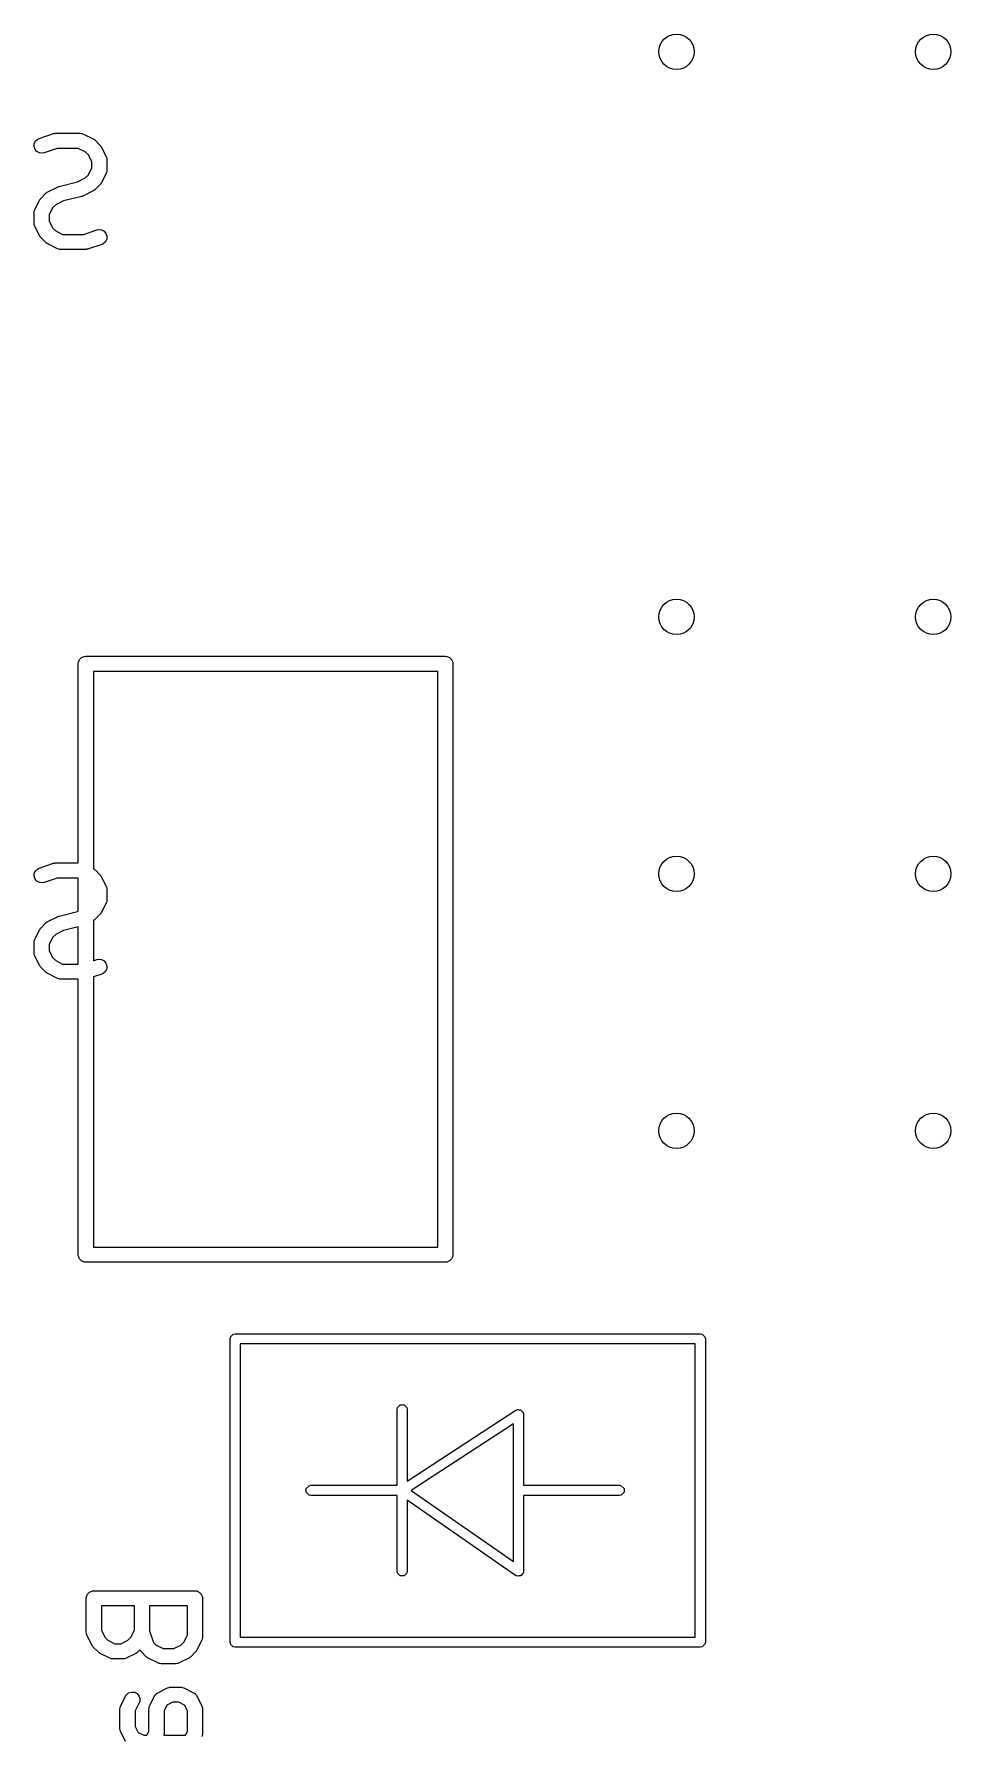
# Model space of a CAD drawing. Extents: x -2.1 to 1.75, y 0.25 to 2.72.
# Drawn here: x 1.35 to 1.707, y 1.289 to 1.952 of the extents above; entities that cross this region are included whole.
import ezdxf

# ---------------------------------------------------------------- set-up
doc = ezdxf.new("R2010")
doc.units = 0
doc.header["$MEASUREMENT"] = 0
doc.layers.add('BLACK', color=7, linetype='CONTINUOUS')

msp = doc.modelspace()

# ---------------------------------------------------------------- linework, layer by layer
at = {"layer": 'BLACK', "linetype": 'CONTINUOUS'}
for p, q in [((1.34986, 1.90808), (1.34995, 1.90923)), ((1.35023, 1.90698), (1.34986, 1.90808)), ((1.34995, 1.90923), (1.35046, 1.91026)), ((1.35046, 1.91026), (1.35133, 1.91101)), ((1.35133, 1.91101), (1.35186, 1.91125)), ((1.35186, 1.91125), (1.35748, 1.91312)), ((1.35748, 1.91312), (1.35777, 1.91319)), ((1.35777, 1.91319), (1.35784, 1.91322)), ((1.35784, 1.91322), (1.35795, 1.91323)), ((1.35795, 1.91323), (1.35805, 1.91325)), ((1.35805, 1.91325), (1.35813, 1.91325)), ((1.35813, 1.91325), (1.35842, 1.91327)), ((1.35842, 1.91327), (1.36779, 1.91327)), ((1.36779, 1.91327), (1.36837, 1.91322)), ((1.36837, 1.91322), (1.36847, 1.91318)), ((1.36847, 1.91318), (1.36857, 1.91317)), ((1.36857, 1.91317), (1.36911, 1.91296)), ((1.36911, 1.91296), (1.37286, 1.91109)), ((1.37286, 1.91109), (1.37311, 1.91093)), ((1.37311, 1.91093), (1.37318, 1.9109)), ((1.37318, 1.9109), (1.37326, 1.91084)), ((1.37326, 1.91084), (1.37335, 1.91078)), ((1.37335, 1.91078), (1.3734, 1.91072)), ((1.3734, 1.91072), (1.37363, 1.91054)), ((1.37363, 1.91054), (1.3755, 1.90866)), ((1.3755, 1.90866), (1.37569, 1.90843)), ((1.37569, 1.90843), (1.37575, 1.90838)), ((1.37575, 1.90838), (1.3758, 1.90829)), ((1.3758, 1.90829), (1.37587, 1.90821)), ((1.37587, 1.90821), (1.3759, 1.90814)), ((1.3759, 1.90814), (1.37606, 1.90789)), ((1.37606, 1.90789), (1.37793, 1.90414)), ((1.35098, 1.90611), (1.35023, 1.90698)), ((1.35201, 1.9056), (1.35098, 1.90611)), ((1.35316, 1.90552), (1.35201, 1.9056)), ((1.35373, 1.90565), (1.35316, 1.90552)), ((1.3589, 1.90737), (1.35373, 1.90565)), ((1.36709, 1.90737), (1.3589, 1.90737)), ((1.36979, 1.90602), (1.36709, 1.90737)), ((1.37099, 1.90482), (1.36979, 1.90602)), ((1.37234, 1.90213), (1.37099, 1.90482)), ((1.37234, 1.89977), (1.37234, 1.90213)), ((1.37793, 1.90414), (1.37814, 1.9036)), ((1.37814, 1.9036), (1.37815, 1.9035)), ((1.37815, 1.9035), (1.37819, 1.9034)), ((1.37819, 1.9034), (1.37824, 1.90282)), ((1.37824, 1.90282), (1.37824, 1.89907)), ((1.36676, 1.89436), (1.36979, 1.89588)), ((1.36979, 1.89588), (1.37099, 1.89707)), ((1.37099, 1.89707), (1.37234, 1.89977)), ((1.37793, 1.89775), (1.37606, 1.894)), ((1.37814, 1.89829), (1.37793, 1.89775)), ((1.37815, 1.8984), (1.37814, 1.89829)), ((1.37819, 1.8985), (1.37815, 1.8984)), ((1.37824, 1.89907), (1.37819, 1.8985)), ((1.35239, 1.88781), (1.35258, 1.88804)), ((1.35258, 1.88804), (1.35445, 1.88991)), ((1.35445, 1.88991), (1.35468, 1.8901)), ((1.35468, 1.8901), (1.35473, 1.89016)), ((1.35473, 1.89016), (1.35482, 1.89021)), ((1.35482, 1.89021), (1.3549, 1.89028)), ((1.3549, 1.89028), (1.35497, 1.89031)), ((1.35497, 1.89031), (1.35522, 1.89047)), ((1.35522, 1.89047), (1.35897, 1.89234)), ((1.35897, 1.89234), (1.35901, 1.89236)), ((1.35901, 1.89236), (1.35903, 1.89237)), ((1.35903, 1.89237), (1.35927, 1.89246)), ((1.35927, 1.89246), (1.35951, 1.89255)), ((1.35951, 1.89255), (1.35953, 1.89255)), ((1.35953, 1.89255), (1.35958, 1.89256)), ((1.35958, 1.89256), (1.36676, 1.89436)), ((1.36851, 1.88871), (1.36132, 1.88691)), ((1.36855, 1.88873), (1.36851, 1.88871)), ((1.36857, 1.88873), (1.36855, 1.88873)), ((1.36881, 1.88882), (1.36857, 1.88873)), ((1.36905, 1.8889), (1.36881, 1.88882)), ((1.36907, 1.88892), (1.36905, 1.8889)), ((1.36911, 1.88893), (1.36907, 1.88892)), ((1.37286, 1.89081), (1.36911, 1.88893)), ((1.37311, 1.89096), (1.37286, 1.89081)), ((1.37318, 1.89099), (1.37311, 1.89096)), ((1.37326, 1.89106), (1.37318, 1.89099)), ((1.37335, 1.89112), (1.37326, 1.89106)), ((1.3734, 1.89118), (1.37335, 1.89112)), ((1.37363, 1.89136), (1.3734, 1.89118)), ((1.3755, 1.89324), (1.37363, 1.89136)), ((1.37569, 1.89346), (1.3755, 1.89324)), ((1.37575, 1.89351), (1.37569, 1.89346)), ((1.3758, 1.8936), (1.37575, 1.89351)), ((1.37587, 1.89368), (1.3758, 1.8936)), ((1.3759, 1.89376), (1.37587, 1.89368)), ((1.37606, 1.894), (1.3759, 1.89376)), ((1.34984, 1.8822), (1.3499, 1.88278)), ((1.34984, 1.87845), (1.34984, 1.8822)), ((1.3499, 1.88278), (1.34994, 1.88287)), ((1.34994, 1.88287), (1.34995, 1.88298)), ((1.34995, 1.88298), (1.35015, 1.88352)), ((1.35015, 1.88352), (1.35203, 1.88727)), ((1.35203, 1.88727), (1.35218, 1.88752)), ((1.35218, 1.88752), (1.35221, 1.88759)), ((1.35221, 1.88759), (1.35228, 1.88767)), ((1.35228, 1.88767), (1.35234, 1.88776)), ((1.35234, 1.88776), (1.35239, 1.88781)), ((1.35709, 1.8842), (1.35575, 1.8815)), ((1.35575, 1.8815), (1.35575, 1.87915)), ((1.35829, 1.8854), (1.35709, 1.8842)), ((1.36132, 1.88691), (1.35829, 1.8854)), ((1.3499, 1.87788), (1.34984, 1.87845)), ((1.34994, 1.87778), (1.3499, 1.87788)), ((1.34995, 1.87767), (1.34994, 1.87778)), ((1.35015, 1.87713), (1.34995, 1.87767)), ((1.35203, 1.87338), (1.35015, 1.87713)), ((1.35575, 1.87915), (1.35709, 1.87645)), ((1.35709, 1.87645), (1.35829, 1.87525)), ((1.35829, 1.87525), (1.36099, 1.8739)), ((1.36919, 1.8739), (1.37436, 1.87563)), ((1.37436, 1.87563), (1.37492, 1.87576)), ((1.37492, 1.87576), (1.37607, 1.87567)), ((1.37607, 1.87567), (1.3771, 1.87516)), ((1.3771, 1.87516), (1.37786, 1.87429)), ((1.35218, 1.87313), (1.35203, 1.87338)), ((1.35221, 1.87306), (1.35218, 1.87313)), ((1.35228, 1.87298), (1.35221, 1.87306)), ((1.35234, 1.87289), (1.35228, 1.87298)), ((1.35239, 1.87284), (1.35234, 1.87289)), ((1.35258, 1.87261), (1.35239, 1.87284)), ((1.35445, 1.87074), (1.35258, 1.87261)), ((1.35468, 1.87055), (1.35445, 1.87074)), ((1.35473, 1.87049), (1.35468, 1.87055)), ((1.35482, 1.87044), (1.35473, 1.87049)), ((1.3549, 1.87037), (1.35482, 1.87044)), ((1.35497, 1.87034), (1.3549, 1.87037)), ((1.35522, 1.87019), (1.35497, 1.87034)), ((1.35897, 1.86831), (1.35522, 1.87019)), ((1.35951, 1.8681), (1.35897, 1.86831)), ((1.36099, 1.8739), (1.36919, 1.8739)), ((1.3706, 1.86815), (1.37031, 1.86809)), ((1.37622, 1.87003), (1.3706, 1.86815)), ((1.37675, 1.87026), (1.37622, 1.87003)), ((1.37762, 1.87102), (1.37675, 1.87026)), ((1.37814, 1.87205), (1.37762, 1.87102)), ((1.37786, 1.87429), (1.37822, 1.8732)), ((1.37822, 1.8732), (1.37814, 1.87205)), ((1.35962, 1.8681), (1.35951, 1.8681)), ((1.35972, 1.86806), (1.35962, 1.8681)), ((1.36029, 1.868), (1.35972, 1.86806)), ((1.36967, 1.868), (1.36029, 1.868)), ((1.36996, 1.86803), (1.36967, 1.868)), ((1.37004, 1.86802), (1.36996, 1.86803)), ((1.37014, 1.86805), (1.37004, 1.86802)), ((1.37024, 1.86806), (1.37014, 1.86805)), ((1.37031, 1.86809), (1.37024, 1.86806)), ((1.36754, 1.70841), (1.36836, 1.70923)), ((1.36836, 1.70923), (1.36942, 1.70967)), ((1.36942, 1.70967), (1.37, 1.70972)), ((1.37, 1.70972), (1.51, 1.70972)), ((1.51, 1.70972), (1.51058, 1.70967)), ((1.51058, 1.70967), (1.51164, 1.70923)), ((1.51164, 1.70923), (1.51246, 1.70841)), ((1.36705, 1.70677), (1.3671, 1.70735)), ((1.36705, 1.62926), (1.36705, 1.70677)), ((1.3671, 1.70735), (1.36754, 1.70841)), ((1.37295, 1.70382), (1.37295, 1.62702)), ((1.50705, 1.70382), (1.37295, 1.70382)), ((1.50705, 1.47972), (1.50705, 1.70382)), ((1.51246, 1.70841), (1.5129, 1.70735)), ((1.5129, 1.70735), (1.51295, 1.70677)), ((1.51295, 1.70677), (1.51295, 1.47677)), ((1.34986, 1.62406), (1.34995, 1.62521)), ((1.35023, 1.62297), (1.34986, 1.62406)), ((1.34995, 1.62521), (1.35046, 1.62624)), ((1.35046, 1.62624), (1.35133, 1.627)), ((1.35133, 1.627), (1.35186, 1.62723)), ((1.35186, 1.62723), (1.35748, 1.62911)), ((1.3589, 1.62335), (1.35373, 1.62163)), ((1.35748, 1.62911), (1.35777, 1.62917)), ((1.35777, 1.62917), (1.35784, 1.6292)), ((1.35784, 1.6292), (1.35795, 1.62921)), ((1.35795, 1.62921), (1.35805, 1.62924)), ((1.35805, 1.62924), (1.35813, 1.62923)), ((1.35813, 1.62923), (1.35842, 1.62926)), ((1.35842, 1.62926), (1.36705, 1.62926)), ((1.36705, 1.62335), (1.3589, 1.62335)), ((1.36705, 1.61049), (1.36705, 1.62335)), ((1.37295, 1.62702), (1.37311, 1.62692)), ((1.37311, 1.62692), (1.37318, 1.62689)), ((1.37318, 1.62689), (1.37326, 1.62682)), ((1.37326, 1.62682), (1.37335, 1.62676)), ((1.37335, 1.62676), (1.3734, 1.62671)), ((1.3734, 1.62671), (1.37363, 1.62652)), ((1.37363, 1.62652), (1.3755, 1.62464)), ((1.3755, 1.62464), (1.37569, 1.62442)), ((1.37569, 1.62442), (1.37575, 1.62437)), ((1.37575, 1.62437), (1.3758, 1.62428)), ((1.3758, 1.62428), (1.37587, 1.6242)), ((1.37587, 1.6242), (1.3759, 1.62413)), ((1.3759, 1.62413), (1.37606, 1.62388)), ((1.37606, 1.62388), (1.37793, 1.62013)), ((1.35098, 1.6221), (1.35023, 1.62297)), ((1.35201, 1.62158), (1.35098, 1.6221)), ((1.35316, 1.6215), (1.35201, 1.62158)), ((1.35373, 1.62163), (1.35316, 1.6215)), ((1.37793, 1.62013), (1.37814, 1.61959)), ((1.37814, 1.61959), (1.37815, 1.61948)), ((1.37815, 1.61948), (1.37819, 1.61938)), ((1.37819, 1.61938), (1.37824, 1.61881)), ((1.37824, 1.61881), (1.37824, 1.61506)), ((1.35958, 1.60855), (1.36676, 1.61034)), ((1.36676, 1.61034), (1.36705, 1.61049)), ((1.37606, 1.60999), (1.3759, 1.60974)), ((1.37793, 1.61374), (1.37606, 1.60999)), ((1.37814, 1.61428), (1.37793, 1.61374)), ((1.37815, 1.61438), (1.37814, 1.61428)), ((1.37819, 1.61448), (1.37815, 1.61438)), ((1.37824, 1.61506), (1.37819, 1.61448)), ((1.35015, 1.59951), (1.35203, 1.60325)), ((1.35203, 1.60325), (1.35218, 1.6035)), ((1.35218, 1.6035), (1.35221, 1.60357)), ((1.35221, 1.60357), (1.35228, 1.60366)), ((1.35228, 1.60366), (1.35234, 1.60374)), ((1.35234, 1.60374), (1.35239, 1.6038)), ((1.35239, 1.6038), (1.35258, 1.60402)), ((1.35258, 1.60402), (1.35445, 1.6059)), ((1.35445, 1.6059), (1.35468, 1.60608)), ((1.35468, 1.60608), (1.35473, 1.60614)), ((1.35473, 1.60614), (1.35482, 1.6062)), ((1.35482, 1.6062), (1.3549, 1.60626)), ((1.3549, 1.60626), (1.35497, 1.60629)), ((1.35497, 1.60629), (1.35522, 1.60645)), ((1.35522, 1.60645), (1.35897, 1.60832)), ((1.35897, 1.60832), (1.35901, 1.60834)), ((1.35901, 1.60834), (1.35903, 1.60835)), ((1.35903, 1.60835), (1.35927, 1.60844)), ((1.35927, 1.60844), (1.35951, 1.60853)), ((1.35951, 1.60853), (1.35953, 1.60853)), ((1.35953, 1.60853), (1.35958, 1.60855)), ((1.36705, 1.60433), (1.36132, 1.6029)), ((1.36705, 1.58989), (1.36705, 1.60433)), ((1.37311, 1.60695), (1.37295, 1.60685)), ((1.37295, 1.60685), (1.37295, 1.59114)), ((1.37318, 1.60698), (1.37311, 1.60695)), ((1.37326, 1.60704), (1.37318, 1.60698)), ((1.37335, 1.6071), (1.37326, 1.60704)), ((1.3734, 1.60716), (1.37335, 1.6071)), ((1.37363, 1.60735), (1.3734, 1.60716)), ((1.3755, 1.60922), (1.37363, 1.60735)), ((1.37569, 1.60945), (1.3755, 1.60922)), ((1.37575, 1.6095), (1.37569, 1.60945)), ((1.3758, 1.60959), (1.37575, 1.6095)), ((1.37587, 1.60967), (1.3758, 1.60959)), ((1.3759, 1.60974), (1.37587, 1.60967)), ((1.34984, 1.59818), (1.3499, 1.59876)), ((1.34984, 1.59444), (1.34984, 1.59818)), ((1.3499, 1.59876), (1.34994, 1.59886)), ((1.34994, 1.59886), (1.34995, 1.59896)), ((1.34995, 1.59896), (1.35015, 1.59951)), ((1.35709, 1.60019), (1.35575, 1.59749)), ((1.35575, 1.59749), (1.35575, 1.59513)), ((1.35829, 1.60138), (1.35709, 1.60019)), ((1.36132, 1.6029), (1.35829, 1.60138)), ((1.3499, 1.59386), (1.34984, 1.59444)), ((1.34994, 1.59376), (1.3499, 1.59386)), ((1.34995, 1.59366), (1.34994, 1.59376)), ((1.35015, 1.59311), (1.34995, 1.59366)), ((1.35203, 1.58937), (1.35015, 1.59311)), ((1.35575, 1.59513), (1.35709, 1.59243)), ((1.35709, 1.59243), (1.35829, 1.59124)), ((1.35829, 1.59124), (1.36099, 1.58989)), ((1.36099, 1.58989), (1.36705, 1.58989)), ((1.37295, 1.59114), (1.37436, 1.59161)), ((1.37436, 1.59161), (1.37492, 1.59174)), ((1.37492, 1.59174), (1.37607, 1.59166)), ((1.37607, 1.59166), (1.3771, 1.59114)), ((1.3771, 1.59114), (1.37786, 1.59027)), ((1.37786, 1.59027), (1.37822, 1.58918)), ((1.35218, 1.58912), (1.35203, 1.58937)), ((1.35221, 1.58905), (1.35218, 1.58912)), ((1.35228, 1.58896), (1.35221, 1.58905)), ((1.35234, 1.58888), (1.35228, 1.58896)), ((1.35239, 1.58882), (1.35234, 1.58888)), ((1.35258, 1.5886), (1.35239, 1.58882)), ((1.35445, 1.58672), (1.35258, 1.5886)), ((1.35468, 1.58654), (1.35445, 1.58672)), ((1.35473, 1.58648), (1.35468, 1.58654)), ((1.35482, 1.58642), (1.35473, 1.58648)), ((1.3549, 1.58636), (1.35482, 1.58642)), ((1.35497, 1.58633), (1.3549, 1.58636)), ((1.35522, 1.58617), (1.35497, 1.58633)), ((1.35897, 1.5843), (1.35522, 1.58617)), ((1.35951, 1.58409), (1.35897, 1.5843)), ((1.35962, 1.58408), (1.35951, 1.58409)), ((1.35972, 1.58404), (1.35962, 1.58408)), ((1.36029, 1.58398), (1.35972, 1.58404)), ((1.36705, 1.58398), (1.36029, 1.58398)), ((1.36705, 1.47677), (1.36705, 1.58398)), ((1.37622, 1.58601), (1.37295, 1.58492)), ((1.37295, 1.58492), (1.37295, 1.47972)), ((1.37675, 1.58625), (1.37622, 1.58601)), ((1.37762, 1.587), (1.37675, 1.58625)), ((1.37814, 1.58803), (1.37762, 1.587)), ((1.37822, 1.58918), (1.37814, 1.58803)), ((1.37295, 1.47972), (1.50705, 1.47972)), ((1.3671, 1.4762), (1.36705, 1.47677)), ((1.36754, 1.47513), (1.3671, 1.4762)), ((1.36836, 1.47432), (1.36754, 1.47513)), ((1.36942, 1.47388), (1.36836, 1.47432)), ((1.37, 1.47382), (1.36942, 1.47388)), ((1.51, 1.47382), (1.37, 1.47382)), ((1.51058, 1.47388), (1.51, 1.47382)), ((1.51164, 1.47432), (1.51058, 1.47388)), ((1.51246, 1.47513), (1.51164, 1.47432)), ((1.5129, 1.4762), (1.51246, 1.47513)), ((1.51295, 1.47677), (1.5129, 1.4762)), ((1.42622, 1.44406), (1.42637, 1.44481)), ((1.42637, 1.44481), (1.42744, 1.44587)), ((1.42744, 1.44587), (1.42819, 1.44602)), ((1.42819, 1.44602), (1.60929, 1.44602)), ((1.60929, 1.44602), (1.61004, 1.44587)), ((1.61004, 1.44587), (1.61111, 1.44481)), ((1.61111, 1.44481), (1.61126, 1.44406)), ((1.42622, 1.32594), (1.42622, 1.44406)), ((1.43016, 1.44209), (1.43016, 1.32791)), ((1.60732, 1.44209), (1.43016, 1.44209)), ((1.60732, 1.32791), (1.60732, 1.44209)), ((1.61126, 1.44406), (1.61126, 1.32594)), ((1.49135, 1.41729), (1.49242, 1.41836)), ((1.49242, 1.41836), (1.49392, 1.41836)), ((1.49392, 1.41836), (1.49499, 1.41729)), ((1.4912, 1.41654), (1.49135, 1.41729)), ((1.4912, 1.38701), (1.4912, 1.41654)), ((1.49499, 1.41729), (1.49514, 1.41654)), ((1.49514, 1.41654), (1.49514, 1.38867)), ((1.49514, 1.38867), (1.5374, 1.41619)), ((1.5374, 1.41619), (1.53765, 1.41629)), ((1.53765, 1.41629), (1.53772, 1.41636)), ((1.53772, 1.41636), (1.53782, 1.41636)), ((1.53782, 1.41636), (1.53811, 1.41648)), ((1.53811, 1.41648), (1.53866, 1.41636)), ((1.53866, 1.41636), (1.53922, 1.41636)), ((1.53922, 1.41636), (1.53938, 1.41621)), ((1.53938, 1.41621), (1.53958, 1.41616)), ((1.53958, 1.41616), (1.53989, 1.41569)), ((1.53989, 1.41569), (1.54029, 1.41529)), ((1.54029, 1.41529), (1.54035, 1.41499)), ((1.54035, 1.41499), (1.54041, 1.4149)), ((1.54041, 1.4149), (1.54039, 1.41481)), ((1.54039, 1.41481), (1.54044, 1.41454)), ((1.54044, 1.41454), (1.54044, 1.38701)), ((1.5365, 1.41091), (1.4967, 1.38499)), ((1.5365, 1.35731), (1.5365, 1.41091)), ((1.45585, 1.38579), (1.45692, 1.38686)), ((1.45585, 1.38429), (1.45585, 1.38579)), ((1.45692, 1.38686), (1.45767, 1.38701)), ((1.45767, 1.38701), (1.4912, 1.38701)), ((1.4967, 1.38499), (1.5365, 1.35731)), ((1.54044, 1.38701), (1.57777, 1.38701)), ((1.57777, 1.38701), (1.57852, 1.38686)), ((1.57852, 1.38686), (1.57959, 1.38579)), ((1.57959, 1.38579), (1.57959, 1.38429)), ((1.45692, 1.38322), (1.45585, 1.38429)), ((1.45767, 1.38307), (1.45692, 1.38322)), ((1.4912, 1.38307), (1.45767, 1.38307)), ((1.4912, 1.35354), (1.4912, 1.38307)), ((1.53735, 1.35192), (1.49514, 1.38127)), ((1.49514, 1.38127), (1.49514, 1.35354)), ((1.57777, 1.38307), (1.54044, 1.38307)), ((1.54044, 1.38307), (1.54044, 1.35354)), ((1.57852, 1.38322), (1.57777, 1.38307)), ((1.57959, 1.38429), (1.57852, 1.38322)), ((1.49135, 1.35279), (1.4912, 1.35354)), ((1.49242, 1.35172), (1.49135, 1.35279)), ((1.49392, 1.35172), (1.49242, 1.35172)), ((1.49499, 1.35279), (1.49392, 1.35172)), ((1.49514, 1.35354), (1.49499, 1.35279)), ((1.53765, 1.35179), (1.53735, 1.35192)), ((1.53772, 1.35172), (1.53765, 1.35179)), ((1.53781, 1.35172), (1.53772, 1.35172)), ((1.53805, 1.35162), (1.53781, 1.35172)), ((1.53863, 1.35172), (1.53805, 1.35162)), ((1.53922, 1.35172), (1.53863, 1.35172)), ((1.53935, 1.35185), (1.53922, 1.35172)), ((1.53953, 1.35188), (1.53935, 1.35185)), ((1.53987, 1.35237), (1.53953, 1.35188)), ((1.54029, 1.35279), (1.53987, 1.35237)), ((1.54034, 1.35304), (1.54029, 1.35279)), ((1.54039, 1.35312), (1.54034, 1.35304)), ((1.54044, 1.35354), (1.54038, 1.35322)), ((1.54038, 1.35322), (1.54039, 1.35312)), ((1.37069, 1.34463), (1.3715, 1.34545)), ((1.3715, 1.34545), (1.37257, 1.34589)), ((1.37257, 1.34589), (1.37314, 1.34594)), ((1.37314, 1.34594), (1.41251, 1.34594)), ((1.41251, 1.34594), (1.41309, 1.34589)), ((1.41309, 1.34589), (1.41415, 1.34545)), ((1.41415, 1.34545), (1.41497, 1.34463)), ((1.37019, 1.34299), (1.37025, 1.34357)), ((1.37019, 1.32987), (1.37019, 1.34299)), ((1.37025, 1.34357), (1.37069, 1.34463)), ((1.38894, 1.34004), (1.3761, 1.34004)), ((1.3761, 1.34004), (1.3761, 1.33057)), ((1.38894, 1.33057), (1.38894, 1.34004)), ((1.40956, 1.34004), (1.39484, 1.34004)), ((1.39484, 1.34004), (1.39484, 1.33035)), ((1.40956, 1.32869), (1.40956, 1.34004)), ((1.41497, 1.34463), (1.41541, 1.34357)), ((1.41541, 1.34357), (1.41547, 1.34299)), ((1.41547, 1.34299), (1.41547, 1.32799)), ((1.37025, 1.32929), (1.37019, 1.32987)), ((1.37029, 1.32919), (1.37025, 1.32929)), ((1.37029, 1.32909), (1.37029, 1.32919)), ((1.3705, 1.32855), (1.37029, 1.32909)), ((1.37238, 1.3248), (1.3705, 1.32855)), ((1.3761, 1.33057), (1.37744, 1.32787)), ((1.37744, 1.32787), (1.37864, 1.32667)), ((1.37864, 1.32667), (1.38134, 1.32532)), ((1.38134, 1.32532), (1.38369, 1.32532)), ((1.38369, 1.32532), (1.38639, 1.32667)), ((1.38639, 1.32667), (1.38759, 1.32787)), ((1.38759, 1.32787), (1.38894, 1.33057)), ((1.39484, 1.33035), (1.39635, 1.32584)), ((1.39635, 1.32584), (1.39739, 1.3248)), ((1.40701, 1.3248), (1.40821, 1.32599)), ((1.40821, 1.32599), (1.40956, 1.32869)), ((1.41515, 1.32667), (1.41328, 1.32292)), ((1.41536, 1.32721), (1.41515, 1.32667)), ((1.41537, 1.32732), (1.41536, 1.32721)), ((1.41541, 1.32742), (1.41537, 1.32732)), ((1.41547, 1.32799), (1.41541, 1.32742)), ((1.42637, 1.32519), (1.42622, 1.32594)), ((1.42744, 1.32413), (1.42637, 1.32519)), ((1.43016, 1.32791), (1.60732, 1.32791)), ((1.61111, 1.32519), (1.61004, 1.32413)), ((1.61126, 1.32594), (1.61111, 1.32519)), ((1.37253, 1.32455), (1.37238, 1.3248)), ((1.37256, 1.32448), (1.37253, 1.32455)), ((1.37263, 1.3244), (1.37256, 1.32448)), ((1.37268, 1.32431), (1.37263, 1.3244)), ((1.37274, 1.32426), (1.37268, 1.32431)), ((1.37293, 1.32403), (1.37274, 1.32426)), ((1.3748, 1.32216), (1.37293, 1.32403)), ((1.37503, 1.32197), (1.3748, 1.32216)), ((1.37508, 1.32191), (1.37503, 1.32197)), ((1.37517, 1.32186), (1.37508, 1.32191)), ((1.37525, 1.32179), (1.37517, 1.32186)), ((1.37532, 1.32176), (1.37525, 1.32179)), ((1.37557, 1.3216), (1.37532, 1.32176)), ((1.37932, 1.31973), (1.37557, 1.3216)), ((1.37986, 1.31952), (1.37932, 1.31973)), ((1.37997, 1.31951), (1.37986, 1.31952)), ((1.38007, 1.31947), (1.37997, 1.31951)), ((1.38064, 1.31942), (1.38007, 1.31947)), ((1.38439, 1.31942), (1.38064, 1.31942)), ((1.38497, 1.31947), (1.38439, 1.31942)), ((1.38507, 1.31951), (1.38497, 1.31947)), ((1.38517, 1.31952), (1.38507, 1.31951)), ((1.38571, 1.31973), (1.38517, 1.31952)), ((1.38946, 1.3216), (1.38571, 1.31973)), ((1.38971, 1.32176), (1.38946, 1.3216)), ((1.38978, 1.32179), (1.38971, 1.32176)), ((1.38986, 1.32186), (1.38978, 1.32179)), ((1.38995, 1.32191), (1.38986, 1.32186)), ((1.39, 1.32197), (1.38995, 1.32191)), ((1.39023, 1.32216), (1.39, 1.32197)), ((1.39109, 1.32302), (1.39023, 1.32216)), ((1.3912, 1.32278), (1.39109, 1.32302)), ((1.39127, 1.3227), (1.3912, 1.32278)), ((1.39131, 1.3226), (1.39127, 1.3227)), ((1.39168, 1.32216), (1.39131, 1.3226)), ((1.39355, 1.32028), (1.39168, 1.32216)), ((1.39378, 1.3201), (1.39355, 1.32028)), ((1.39383, 1.32004), (1.39378, 1.3201)), ((1.39392, 1.31998), (1.39383, 1.32004)), ((1.394, 1.31991), (1.39392, 1.31998)), ((1.39407, 1.31988), (1.394, 1.31991)), ((1.39432, 1.31973), (1.39407, 1.31988)), ((1.39807, 1.31785), (1.39432, 1.31973)), ((1.39739, 1.3248), (1.40009, 1.32345)), ((1.40009, 1.32345), (1.40432, 1.32345)), ((1.40432, 1.32345), (1.40701, 1.3248)), ((1.41008, 1.31973), (1.40633, 1.31785)), ((1.41033, 1.31988), (1.41008, 1.31973)), ((1.4104, 1.31991), (1.41033, 1.31988)), ((1.41048, 1.31998), (1.4104, 1.31991)), ((1.41057, 1.32004), (1.41048, 1.31998)), ((1.41062, 1.3201), (1.41057, 1.32004)), ((1.41085, 1.32028), (1.41062, 1.3201)), ((1.41273, 1.32216), (1.41085, 1.32028)), ((1.41291, 1.32238), (1.41273, 1.32216)), ((1.41297, 1.32243), (1.41291, 1.32238)), ((1.41303, 1.32252), (1.41297, 1.32243)), ((1.41309, 1.3226), (1.41303, 1.32252)), ((1.41312, 1.32268), (1.41309, 1.3226)), ((1.41328, 1.32292), (1.41312, 1.32268)), ((1.42819, 1.32398), (1.42744, 1.32413)), ((1.60929, 1.32398), (1.42819, 1.32398)), ((1.61004, 1.32413), (1.60929, 1.32398)), ((1.39861, 1.31765), (1.39807, 1.31785)), ((1.39872, 1.31764), (1.39861, 1.31765)), ((1.39881, 1.3176), (1.39872, 1.31764)), ((1.39939, 1.31754), (1.39881, 1.3176)), ((1.40501, 1.31754), (1.39939, 1.31754)), ((1.40559, 1.3176), (1.40501, 1.31754)), ((1.40569, 1.31764), (1.40559, 1.3176)), ((1.40579, 1.31765), (1.40569, 1.31764)), ((1.40633, 1.31785), (1.40579, 1.31765)), ((1.3855, 1.30494), (1.38581, 1.30543)), ((1.38581, 1.30543), (1.38668, 1.30619)), ((1.38668, 1.30619), (1.38777, 1.30655)), ((1.38777, 1.30655), (1.38892, 1.30647)), ((1.38892, 1.30647), (1.38995, 1.30595)), ((1.38995, 1.30595), (1.39071, 1.30508)), ((1.39071, 1.30508), (1.39107, 1.30399)), ((1.39675, 1.30494), (1.39681, 1.30504)), ((1.39681, 1.30504), (1.39682, 1.30508)), ((1.39682, 1.30508), (1.39687, 1.30514)), ((1.39687, 1.30514), (1.39706, 1.30543)), ((1.39706, 1.30543), (1.39734, 1.30568)), ((1.39734, 1.30568), (1.39758, 1.30595)), ((1.39758, 1.30595), (1.39787, 1.30614)), ((1.39787, 1.30614), (1.39793, 1.30619)), ((1.39793, 1.30619), (1.39797, 1.3062)), ((1.39797, 1.3062), (1.39807, 1.30626)), ((1.39807, 1.30626), (1.40182, 1.30814)), ((1.40182, 1.30814), (1.40236, 1.30834)), ((1.40236, 1.30834), (1.40246, 1.30835)), ((1.40246, 1.30835), (1.40256, 1.30839)), ((1.40256, 1.30839), (1.40314, 1.30845)), ((1.40314, 1.30845), (1.40689, 1.30845)), ((1.40689, 1.30845), (1.40746, 1.30839)), ((1.40746, 1.30839), (1.40756, 1.30835)), ((1.40756, 1.30835), (1.40767, 1.30834)), ((1.40767, 1.30834), (1.40821, 1.30814)), ((1.40821, 1.30814), (1.41196, 1.30626)), ((1.41196, 1.30626), (1.41205, 1.3062)), ((1.41205, 1.3062), (1.4121, 1.30619)), ((1.4121, 1.30619), (1.41216, 1.30614)), ((1.41216, 1.30614), (1.41245, 1.30595)), ((1.41245, 1.30595), (1.41269, 1.30568)), ((1.41269, 1.30568), (1.41297, 1.30543)), ((1.41297, 1.30543), (1.41315, 1.30514)), ((1.41315, 1.30514), (1.4132, 1.30508)), ((1.4132, 1.30508), (1.41322, 1.30504)), ((1.41322, 1.30504), (1.41328, 1.30494)), ((1.38331, 1.29987), (1.38337, 1.30045)), ((1.38331, 1.29237), (1.38331, 1.29987)), ((1.38337, 1.30045), (1.38341, 1.30055)), ((1.38341, 1.30055), (1.38342, 1.30065)), ((1.38342, 1.30065), (1.38362, 1.30119)), ((1.38362, 1.30119), (1.3855, 1.30494)), ((1.39078, 1.3023), (1.38922, 1.29918)), ((1.38922, 1.29918), (1.38922, 1.29307)), ((1.39099, 1.30284), (1.39078, 1.3023)), ((1.39107, 1.30399), (1.39099, 1.30284)), ((1.39456, 1.29987), (1.39462, 1.30045)), ((1.39456, 1.2912), (1.39456, 1.29987)), ((1.39462, 1.30045), (1.39466, 1.30055)), ((1.39466, 1.30055), (1.39467, 1.30065)), ((1.39467, 1.30065), (1.39487, 1.30119)), ((1.39487, 1.30119), (1.39675, 1.30494)), ((1.40159, 1.30142), (1.40047, 1.29918)), ((1.40047, 1.29918), (1.40047, 1.2905)), ((1.40384, 1.30254), (1.40159, 1.30142)), ((1.40619, 1.30254), (1.40384, 1.30254)), ((1.40844, 1.30142), (1.40619, 1.30254)), ((1.40956, 1.29918), (1.40844, 1.30142)), ((1.40956, 1.2912), (1.40956, 1.29918)), ((1.41328, 1.30494), (1.41515, 1.30119)), ((1.41515, 1.30119), (1.41536, 1.30065)), ((1.41536, 1.30065), (1.41537, 1.30055)), ((1.41537, 1.30055), (1.41541, 1.30045)), ((1.41541, 1.30045), (1.41547, 1.29987)), ((1.41547, 1.29987), (1.41547, 1.2905)), ((1.38337, 1.2918), (1.38331, 1.29237)), ((1.38341, 1.2917), (1.38337, 1.2918)), ((1.38922, 1.29307), (1.39034, 1.29082)), ((1.38342, 1.29159), (1.38341, 1.2917)), ((1.38362, 1.29105), (1.38342, 1.29159)), ((1.3855, 1.2873), (1.38362, 1.29105)), ((1.39034, 1.29082), (1.39259, 1.2897)), ((1.39259, 1.2897), (1.39381, 1.2897)), ((1.39381, 1.2897), (1.39456, 1.2912)), ((1.40037, 1.28982), (1.40036, 1.28972)), ((1.40036, 1.28972), (1.40036, 1.2897)), ((1.40036, 1.2897), (1.40881, 1.2897)), ((1.40041, 1.28992), (1.40037, 1.28982)), ((1.40047, 1.2905), (1.40041, 1.28992)), ((1.40881, 1.2897), (1.40956, 1.2912)), ((1.41536, 1.28972), (1.41515, 1.28918)), ((1.41537, 1.28982), (1.41536, 1.28972)), ((1.41541, 1.28992), (1.41537, 1.28982)), ((1.41547, 1.2905), (1.41541, 1.28992))]:
    msp.add_line(p, q, dxfattribs=at)
at = {"layer": 'BLACK'}
for centre in [(1.6, 1.945), (1.7, 1.945), (1.6, 1.725), (1.7, 1.725), (1.6, 1.625), (1.7, 1.625), (1.6, 1.525), (1.7, 1.525)]:
    msp.add_circle(centre, 0.00689, dxfattribs=at)

doc.saveas('drawing.dxf')
